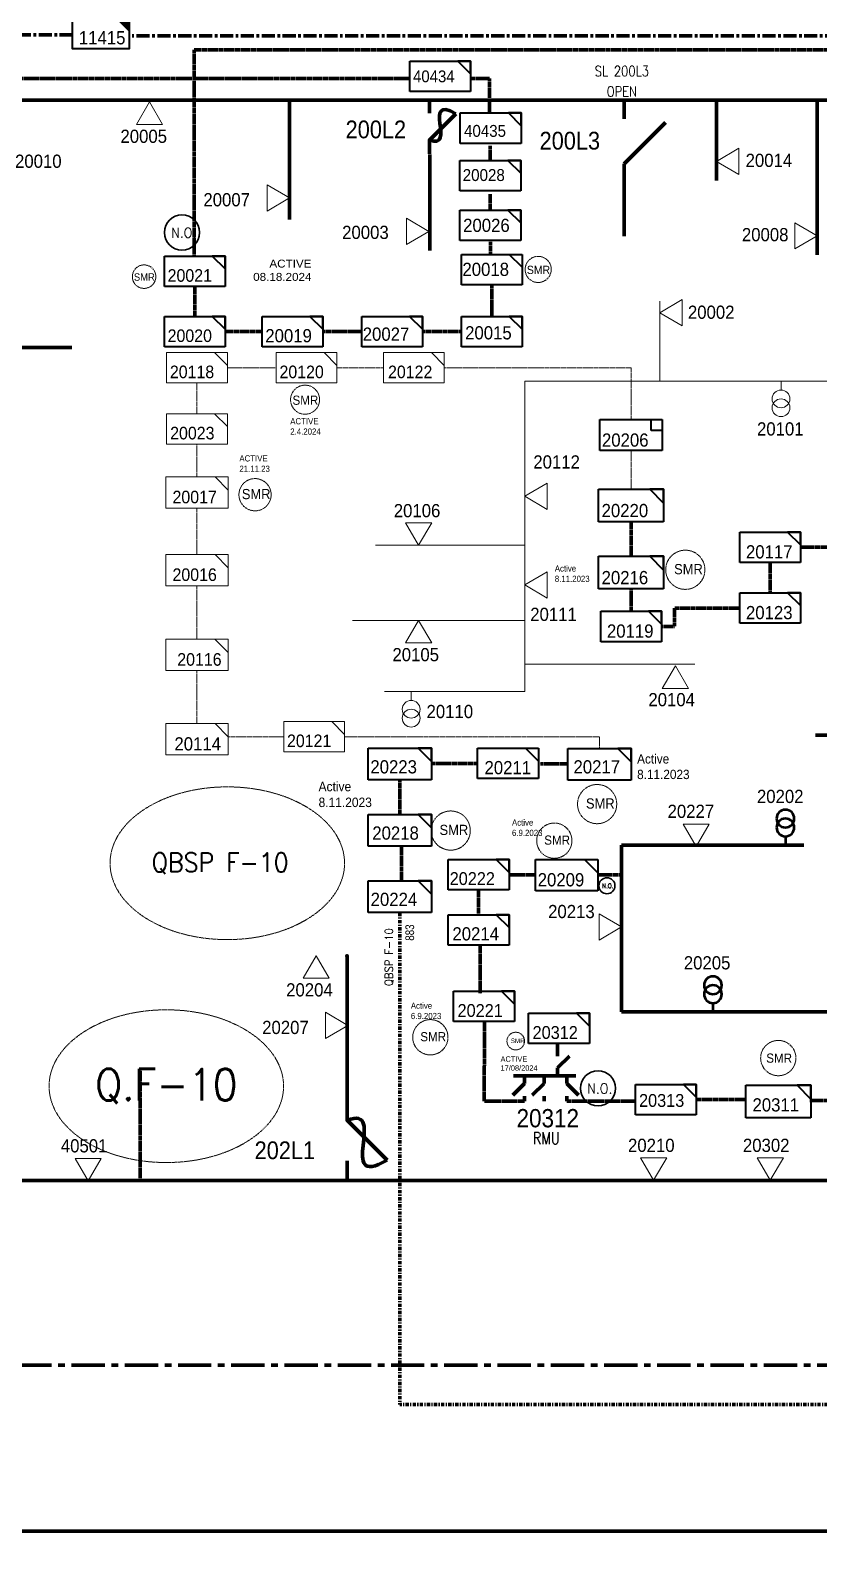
# Model space of a CAD drawing. Header units: metres. Extents: x 65984 to 144644, y -19036 to 23726.
# Drawn here: x 116141 to 116363, y 19865.9 to 20291.7 of the extents above; entities that cross this region are included whole.
import ezdxf
from ezdxf.enums import TextEntityAlignment as Align

# ---------------------------------------------------------------- set-up
doc = ezdxf.new("R2010")
doc.units = ezdxf.units.M
doc.header["$MEASUREMENT"] = 0
for name, pattern in [('( Center )', [2, 1.25, -0.25, 0.25, -0.25]), ('DGN Style 3', [0.013877, 0, -0.013877]), ('DGN Style 7', [2, 0.9, -0.4, 0.3, -0.4])]:
    doc.linetypes.add(name, pattern=pattern)
doc.layers.get('0').update_dxf_attribs({"color": 95, "lineweight": 40})
for name, color, linetype, lineweight in [('ABS', 7, 'Continuous', 40), ('d_eos', 111, 'Continuous', 40), ('d_eos no', 121, 'Continuous', 40), ('d_fco', 5, 'Continuous', 40), ('d_fco text', 95, 'Continuous', 40), ('d_oh branch', 94, 'Continuous', 40), ('d_tf', 1, 'Continuous', 40), ('d_tf no', 6, 'Continuous', 40), ('d_tf_200', 1, 'Continuous', 40), ('d_ug cable', 95, 'Continuous', 40), ('d_ug main line', 95, 'Continuous', 40), ('d_unit sub', 7, 'Continuous', 40), ('FDR  1  16', 234, 'Continuous', 40), ('fedr no', 95, 'Continuous', 40), ('Level 37', 7, 'Continuous', 0), ('O H MAIN FEEDER', 4, 'Continuous', 100), ('SW N O', 114, 'Continuous', 30)]:
    doc.layers.add(name, color=color, linetype=linetype, lineweight=lineweight)
doc.styles.add('NASKHF', font='naskhf.shx', dxfattribs={"height": 8})
doc.styles.get("Standard").update_dxf_attribs({"font": 'txt.shx'})
doc.styles.add('Style-Arial', font='arial.ttf')
doc.styles.add('Style-msdefault', font='msdefault.shx')
doc.styles.add('Style-STANDARD', font='STANDARD.shx')

# ---------------------------------------------------------------- blocks, each defined once
blk = doc.blocks.new('*U679')
at = {"layer": 'd_fco', "color": 7, "linetype": 'Continuous', "lineweight": 100}
blk.add_line((-4.6, 4.21), (-10.13, 4.21), dxfattribs=at)
at = {"layer": 'd_fco', "color": 7, "linetype": 'Continuous', "lineweight": 100, "extrusion": (0, 0, -1), "flags": 128}
blk.add_lwpolyline([(-13.02, 4.21), (-7.07, 4.21), (4.4, -7.26)], dxfattribs=at)
at = {"layer": 'd_fco', "color": 7, "linetype": 'Continuous', "lineweight": 100}
blk.add_open_spline([(-4.4, -7.26), (-13, 7.69), (11.58, -7.67), (7.07, 4.21)], degree=3, dxfattribs=at)
blk = doc.blocks.new('*U680')
at = {"layer": 'ABS', "color": 7, "linetype": 'Continuous', "lineweight": 158, "ltscale": 0.204148}
for p, q in [((-8.32, 9.06), (-8.32, 16.62)), ((-8.32, 9.06), (8.3, -7.56)), ((-8.32, -16.6), (-8.32, -9.05))]:
    blk.add_line(p, q, dxfattribs=at)
blk = doc.blocks.new('*U687')
at = {"layer": 'd_unit sub', "color": 2, "linetype": 'Continuous', "lineweight": 40}
for p, q in [((-9.2, 4.61), (9.19, 4.61)), ((-9.2, -4.58), (-9.2, 4.61)), ((9.19, 0.73), (5.31, 4.61)), ((5.97, 4.61), (9.19, 4.61)), ((9.19, 4.61), (9.19, 1.4)), ((9.19, 4.61), (9.19, -4.58)), ((9.19, -4.58), (-9.2, -4.58))]:
    blk.add_line(p, q, dxfattribs=at)
blk = doc.blocks.new('TF_8')
at = {"color": 0, "linetype": 'ByBlock', "lineweight": -2}
blk.add_line((6.3, 4.95), (9.9, 1.35), dxfattribs=at)
blk.add_3dface([(-10.1, 4.95), (9.9, 4.95), (9.9, -5.05), (-10.1, -5.05)], dxfattribs=at)
blk = doc.blocks.new('exist.us-1000kva')
at = {"color": 0, "linetype": 'ByBlock', "lineweight": -2, "flags": 128}
blk.add_lwpolyline([(40, 12.9), (32.8, 20), (40, 20)], close=True, dxfattribs=at)
at = {"color": 0, "linetype": 'ByBlock', "lineweight": -2, "extrusion": (0, 0, -1)}
blk.add_solid([(-40, 12.9), (-32.8, 20), (-40, 20)], dxfattribs=at)
at = {"color": 0, "linetype": 'ByBlock', "lineweight": -2, "xscale": 2, "yscale": 2}
blk.add_blockref('TF_8', (20.2, 10.1), dxfattribs=at)
blk = doc.blocks.new('*U892')
at = {"layer": 'SW N O', "color": 3}
blk.add_circle((0, 0), 16.8, dxfattribs=at)
at = {"layer": 'SW N O', "color": 3, "style": 'Style-STANDARD'}
blk.add_text('N.O.', height=9.6, dxfattribs=at).set_placement((1.7, -0.2), align=Align.MIDDLE_CENTER)
blk = doc.blocks.new('TFU_19')
at = {"layer": 'd_tf_200', "color": 3, "linetype": 'Continuous', "lineweight": 53}
blk.add_line((0, 10), (0, 0), dxfattribs=at)
for centre in [(0, 30), (0, 20)]:
    blk.add_circle(centre, 10, dxfattribs=at)
blk = doc.blocks.new('*U956')
at = {"layer": 'd_unit sub', "color": 191, "linetype": 'Continuous', "lineweight": 40}
for p, q in [((-9.2, 4.59), (9.19, 4.59)), ((-9.2, -4.61), (-9.2, 4.59)), ((5.97, 4.59), (9.19, 4.59)), ((5.97, 1.37), (5.97, 4.59)), ((9.19, 4.59), (9.19, 1.37)), ((9.19, 4.59), (9.19, -4.61)), ((9.19, 1.37), (5.97, 1.37)), ((9.19, -4.61), (-9.2, -4.61))]:
    blk.add_line(p, q, dxfattribs=at)
blk = doc.blocks.new('*U683')
at = {"layer": 'd_unit sub', "color": 2, "linetype": 'Continuous', "lineweight": 40}
for p, q in [((-9.2, 4.61), (9.19, 4.61)), ((-9.2, -4.58), (-9.2, 4.61)), ((9.19, 0.73), (5.31, 4.61)), ((5.97, 4.61), (9.19, 4.61)), ((9.19, 4.61), (9.19, 1.4)), ((9.19, 4.61), (9.19, -4.58)), ((9.19, -4.58), (-9.2, -4.58))]:
    blk.add_line(p, q, dxfattribs=at)
blk = doc.blocks.new('*U955')
at = {"layer": 'd_unit sub', "color": 191, "linetype": 'Continuous', "lineweight": 40}
for p, q in [((-9.2, 4.61), (9.19, 4.61)), ((-9.2, -4.58), (-9.2, 4.61)), ((9.19, 0.73), (5.31, 4.61)), ((5.97, 4.61), (9.19, 4.61)), ((9.19, 4.61), (9.19, 1.4)), ((9.19, 4.61), (9.19, -4.58)), ((9.19, -4.58), (-9.2, -4.58))]:
    blk.add_line(p, q, dxfattribs=at)
blk = doc.blocks.new('TFU_143')
at = {"layer": 'd_tf_200', "color": 3, "linetype": 'Continuous', "lineweight": 13}
blk.add_line((0, 10), (0, 0), dxfattribs=at)
for centre in [(0, 30), (0, 20)]:
    blk.add_circle(centre, 10, dxfattribs=at)
blk = doc.blocks.new('*U1409')
at = {"layer": 'd_unit sub', "color": 191, "linetype": 'Continuous', "lineweight": 13}
for p, q in [((-9.2, 4.61), (9.19, 4.61)), ((-9.2, -4.58), (-9.2, 4.61)), ((9.19, 0.73), (5.31, 4.61)), ((5.97, 4.61), (9.19, 4.61)), ((9.19, 4.61), (9.19, 1.4)), ((9.19, 4.61), (9.19, -4.58)), ((9.19, -4.58), (-9.2, -4.58))]:
    blk.add_line(p, q, dxfattribs=at)
blk = doc.blocks.new('*U1014')
at = {"layer": 'd_unit sub', "color": 2, "linetype": 'Continuous', "lineweight": 13}
for p, q in [((-9.2, 4.61), (9.19, 4.61)), ((-9.2, -4.58), (-9.2, 4.61)), ((9.19, 0.73), (5.31, 4.61)), ((5.97, 4.61), (9.19, 4.61)), ((9.19, 4.61), (9.19, 1.4)), ((9.19, 4.61), (9.19, -4.58)), ((9.19, -4.58), (-9.2, -4.58))]:
    blk.add_line(p, q, dxfattribs=at)
blk = doc.blocks.new('*U1418')
at = {"layer": 'd_fco', "color": 95, "linetype": 'Continuous', "lineweight": 100}
blk.add_line((-4.6, 4.21), (-10.13, 4.21), dxfattribs=at)
at = {"layer": 'd_fco', "color": 95, "linetype": 'Continuous', "lineweight": 100, "flags": 128}
blk.add_lwpolyline([(13.02, 4.21), (7.07, 4.21), (-4.4, -7.26)], dxfattribs=at)
at = {"layer": 'd_fco', "color": 95, "linetype": 'Continuous', "lineweight": 100}
blk.add_open_spline([(-4.4, -7.26), (-13, 7.69), (11.58, -7.67), (7.07, 4.21)], degree=3, dxfattribs=at)
blk = doc.blocks.new('TRA1_13')
at = {"layer": 'd_tf', "color": 154, "linetype": 'Continuous', "lineweight": 0, "ltscale": 0.000372147, "flags": 128}
blk.add_lwpolyline([(10, -17), (0, 0), (-10, -17)], close=True, dxfattribs=at)
blk = doc.blocks.new('TRA1_12')
at = {"layer": 'd_tf', "color": 154, "linetype": 'Continuous', "lineweight": 0, "ltscale": 0.000372147, "xscale": 1.000046566207833, "yscale": 1.000046566207833, "zscale": 1.000046566207833, "rotation": 180}
blk.add_blockref('TRA1_13', (0, 0), dxfattribs=at)
blk = doc.blocks.new('TRA1_19')
at = {"layer": 'd_tf', "color": 154, "linetype": 'Continuous', "lineweight": 0, "ltscale": 0.000371982, "flags": 128}
blk.add_lwpolyline([(10, -17), (0, 0), (-10, -17)], close=True, dxfattribs=at)
blk = doc.blocks.new('TRA1_18')
at = {"layer": 'd_tf', "color": 154, "linetype": 'Continuous', "lineweight": 0, "ltscale": 0.000371982, "xscale": 1.000046566207834, "yscale": 1.000046566207834, "zscale": 1.000046566207834, "rotation": 180}
blk.add_blockref('TRA1_19', (0, 0), dxfattribs=at)
blk = doc.blocks.new('*U1552')
at = {"layer": 'd_unit sub', "color": 154, "linetype": 'Continuous', "lineweight": 40}
for p, q in [((-9.2, 4.59), (9.19, 4.59)), ((-9.2, -4.6), (-9.2, 4.59)), ((9.19, 0.71), (5.31, 4.59)), ((5.97, 4.59), (9.19, 4.59)), ((9.19, 4.59), (9.19, 1.38)), ((9.19, 4.59), (9.19, -4.6)), ((9.19, -4.6), (-9.2, -4.6))]:
    blk.add_line(p, q, dxfattribs=at)
at = {"layer": 'd_unit sub', "color": 154, "linetype": 'Continuous', "lineweight": 40, "flags": 128}
blk.add_lwpolyline([(9.19, 0.71), (9.19, 4.59), (5.31, 4.59)], close=True, dxfattribs=at)
blk = doc.blocks.new('*U2169')
at = {"layer": 'd_unit sub', "color": 2, "linetype": 'Continuous', "lineweight": 40}
for p, q in [((-9.2, 4.59), (9.19, 4.59)), ((-9.2, -4.6), (-9.2, 4.59)), ((9.19, 0.71), (5.31, 4.59)), ((5.97, 4.59), (9.19, 4.59)), ((9.19, 4.59), (9.19, 1.38)), ((9.19, 4.59), (9.19, -4.6)), ((9.19, -4.6), (-9.2, -4.6))]:
    blk.add_line(p, q, dxfattribs=at)
at = {"layer": 'd_unit sub', "color": 2, "linetype": 'Continuous', "lineweight": 40, "flags": 128}
blk.add_lwpolyline([(9.19, 0.71), (9.19, 4.59), (5.31, 4.59)], close=True, dxfattribs=at)
blk = doc.blocks.new('*U2219')
at = {"layer": 'd_unit sub', "color": 191, "linetype": 'Continuous', "lineweight": 40}
for p, q in [((-9.2, 4.59), (9.19, 4.59)), ((-9.2, -4.6), (-9.2, 4.59)), ((9.19, 0.71), (5.31, 4.59)), ((5.97, 4.59), (9.19, 4.59)), ((9.19, 4.59), (9.19, 1.38)), ((9.19, 4.59), (9.19, -4.6)), ((9.19, -4.6), (-9.2, -4.6))]:
    blk.add_line(p, q, dxfattribs=at)
at = {"layer": 'd_unit sub', "color": 191, "linetype": 'Continuous', "lineweight": 40, "flags": 128}
blk.add_lwpolyline([(9.19, 0.71), (9.19, 4.59), (5.31, 4.59)], close=True, dxfattribs=at)
blk = doc.blocks.new('TRA1_22')
at = {"layer": 'd_tf', "color": 3, "linetype": 'Continuous', "lineweight": 0, "ltscale": 0.000372147, "flags": 128}
blk.add_lwpolyline([(10, -17), (0, 0), (-10, -17)], close=True, dxfattribs=at)
blk = doc.blocks.new('TRA1_21')
at = {"layer": 'd_tf', "color": 3, "linetype": 'Continuous', "lineweight": 0, "ltscale": 0.000372147, "xscale": 1.000046566207833, "yscale": 1.000046566207833, "zscale": 1.000046566207833, "rotation": 180}
blk.add_blockref('TRA1_22', (0, 0), dxfattribs=at)
blk = doc.blocks.new('*U1554')
at = {"layer": 'd_unit sub', "color": 3, "linetype": 'Continuous', "lineweight": 40}
for p, q in [((-9.2, 4.59), (9.19, 4.59)), ((-9.2, -4.6), (-9.2, 4.59)), ((9.19, 0.71), (5.31, 4.59)), ((5.97, 4.59), (9.19, 4.59)), ((9.19, 4.59), (9.19, 1.38)), ((9.19, 4.59), (9.19, -4.6)), ((9.19, -4.6), (-9.2, -4.6))]:
    blk.add_line(p, q, dxfattribs=at)
at = {"layer": 'd_unit sub', "color": 3, "linetype": 'Continuous', "lineweight": 40, "flags": 128}
blk.add_lwpolyline([(9.19, 0.71), (9.19, 4.59), (5.31, 4.59)], close=True, dxfattribs=at)
blk = doc.blocks.new('*U2375')
at = {"layer": 'd_unit sub', "color": 120, "linetype": 'Continuous', "lineweight": 40}
for p, q in [((-9.2, 4.59), (9.19, 4.59)), ((-9.2, -4.6), (-9.2, 4.59)), ((9.19, 0.71), (5.31, 4.59)), ((5.97, 4.59), (9.19, 4.59)), ((9.19, 4.59), (9.19, 1.38)), ((9.19, 4.59), (9.19, -4.6)), ((9.19, -4.6), (-9.2, -4.6))]:
    blk.add_line(p, q, dxfattribs=at)
at = {"layer": 'd_unit sub', "color": 120, "linetype": 'Continuous', "lineweight": 40, "flags": 128}
blk.add_lwpolyline([(9.19, 0.71), (9.19, 4.59), (5.31, 4.59)], close=True, dxfattribs=at)
blk = doc.blocks.new('*U2170')
at = {"layer": 'd_unit sub', "color": 2, "linetype": 'Continuous', "lineweight": 40}
for p, q in [((-9.2, 4.59), (9.19, 4.59)), ((-9.2, -4.6), (-9.2, 4.59)), ((9.19, 0.71), (5.31, 4.59)), ((5.97, 4.59), (9.19, 4.59)), ((9.19, 4.59), (9.19, 1.38)), ((9.19, 4.59), (9.19, -4.6)), ((9.19, -4.6), (-9.2, -4.6))]:
    blk.add_line(p, q, dxfattribs=at)
at = {"layer": 'd_unit sub', "color": 2, "linetype": 'Continuous', "lineweight": 40, "flags": 128}
blk.add_lwpolyline([(9.19, 0.71), (9.19, 4.59), (5.31, 4.59)], close=True, dxfattribs=at)
blk = doc.blocks.new('TRA1_1258')
at = {"layer": 'd_tf', "color": 3, "linetype": 'Continuous', "lineweight": 13, "ltscale": 0.000372147, "flags": 128}
blk.add_lwpolyline([(10, -17), (0, 0), (-10, -17)], close=True, dxfattribs=at)
blk = doc.blocks.new('TRA1_1257')
at = {"layer": 'd_tf', "color": 3, "linetype": 'Continuous', "lineweight": 13, "ltscale": 0.000372147, "xscale": 1.000046566207833, "yscale": 1.000046566207833, "zscale": 1.000046566207833, "rotation": 180}
blk.add_blockref('TRA1_1258', (0, 0), dxfattribs=at)
blk = doc.blocks.new('*U3306')
at = {"layer": 'd_unit sub', "color": 191, "linetype": 'Continuous', "lineweight": 13}
for p, q in [((-9.2, 4.59), (9.19, 4.59)), ((-9.2, -4.6), (-9.2, 4.59)), ((9.19, 0.71), (5.31, 4.59)), ((5.97, 4.59), (9.19, 4.59)), ((9.19, 4.59), (9.19, 1.38)), ((9.19, 4.59), (9.19, -4.6)), ((9.19, -4.6), (-9.2, -4.6))]:
    blk.add_line(p, q, dxfattribs=at)
at = {"layer": 'd_unit sub', "color": 191, "linetype": 'Continuous', "lineweight": 13, "flags": 128}
blk.add_lwpolyline([(9.19, 0.71), (9.19, 4.59), (5.31, 4.59)], close=True, dxfattribs=at)
blk = doc.blocks.new('*U2445')
at = {"layer": 'd_unit sub', "color": 2, "linetype": 'Continuous', "lineweight": 13}
for p, q in [((-9.2, 4.59), (9.19, 4.59)), ((-9.2, -4.6), (-9.2, 4.59)), ((9.19, 0.71), (5.31, 4.59)), ((5.97, 4.59), (9.19, 4.59)), ((9.19, 4.59), (9.19, 1.38)), ((9.19, 4.59), (9.19, -4.6)), ((9.19, -4.6), (-9.2, -4.6))]:
    blk.add_line(p, q, dxfattribs=at)
at = {"layer": 'd_unit sub', "color": 2, "linetype": 'Continuous', "lineweight": 13, "flags": 128}
blk.add_lwpolyline([(9.19, 0.71), (9.19, 4.59), (5.31, 4.59)], close=True, dxfattribs=at)
blk = doc.blocks.new('TRA1_1386')
at = {"layer": 'd_tf', "color": 95, "linetype": 'Continuous', "lineweight": 0, "ltscale": 0.000372147, "flags": 128}
blk.add_lwpolyline([(10.1, -17), (0.1, 0), (-9.9, -17)], close=True, dxfattribs=at)
blk = doc.blocks.new('TRA1_1385')
at = {"layer": 'd_tf', "color": 95, "linetype": 'Continuous', "lineweight": 0, "ltscale": 0.000372147, "xscale": 1.000046566207833, "yscale": 1.000046566207833, "zscale": 1.000046566207833, "rotation": 180}
blk.add_blockref('TRA1_1386', (0, 0), dxfattribs=at)

msp = doc.modelspace()

# ---------------------------------------------------------------- linework, layer by layer
at = {"layer": 'd_eos', "color": 7, "linetype": 'Continuous', "lineweight": 211, "ltscale": 0.305317}
for p, q in [((116289.46, 20002.8), (116289.46, 20006.38)), ((116289.46, 19999.55), (116292.81, 20002.8)), ((116277.1, 19997.33), (116294.62, 19997.33)), ((116280.19, 19997.33), (116280.19, 19995.11)), ((116285.67, 19997.33), (116285.67, 19995.1)), ((116289.46, 19997.33), (116289.46, 19999.55)), ((116292.05, 19997.33), (116292.05, 19995.1)), ((116280.19, 19995.11), (116276.84, 19991.86)), ((116285.67, 19995.1), (116282.32, 19991.85)), ((116292.05, 19995.1), (116295.4, 19991.85)), ((116280.19, 19991.55), (116280.19, 19990.2)), ((116285.67, 19991.54), (116285.67, 19990.19)), ((116292.05, 19991.54), (116292.05, 19990.19))]:
    msp.add_line(p, q, dxfattribs=at)
at = {"layer": 'd_oh branch', "color": 154, "linetype": 'Continuous', "lineweight": 100}
for p, q in [((116213.97, 20238.34), (116213.97, 20271.4)), ((116334.2, 20249.36), (116334.2, 20271.97)), ((116362.6, 20228.39), (116362.6, 20272)), ((116253.46, 20229.62), (116253.46, 20256.69)), ((116308.2, 20233.65), (116308.2, 20250.04)), ((116152.69, 20202.32), (116104.59, 20202.32))]:
    msp.add_line(p, q, dxfattribs=at)
at = {"layer": 'd_oh branch', "color": 3, "linetype": 'Continuous', "lineweight": 13}
for p, q in [((116318.29, 20215.38), (116318.29, 20192.87)), ((116373.83, 20192.87), (116280.23, 20192.87)), ((116280.23, 20192.87), (116280.23, 20105.49)), ((116238.23, 20146.7), (116280.23, 20146.7)), ((116231.76, 20125.46), (116280.23, 20125.46)), ((116280.23, 20113.24), (116328.1, 20113.24)), ((116240.69, 20105.49), (116280.23, 20105.49))]:
    msp.add_line(p, q, dxfattribs=at)
at = {"layer": 'd_oh branch', "color": 3, "linetype": 'Continuous', "lineweight": 100}
for p, q in [((116307.49, 20062.26), (116307.49, 20015.29)), ((116358.81, 20062.26), (116307.49, 20062.26))]:
    msp.add_line(p, q, dxfattribs=at)
at = {"layer": 'd_oh branch', "color": 95, "linetype": 'Continuous', "lineweight": 100}
msp.add_line((116230.21, 20031.07), (116230.21, 19988.11), dxfattribs=at)
at = {"layer": 'd_oh branch', "color": 3, "linetype": 'Continuous', "lineweight": 100, "flags": 128}
msp.add_lwpolyline([(116307.49, 20015.29), (116387.31, 20015.29), (116387.31, 20090.83), (116387.31, 20093.18), (116362.15, 20093.18)], dxfattribs=at)
at = {"layer": 'd_oh branch', "color": 95, "linetype": 'Continuous', "lineweight": 100}
msp.add_point((116230.21, 20031.07), dxfattribs=at)
at = {"layer": 'd_ug cable', "color": 3, "linetype": 'DGN Style 3', "lineweight": 100}
for p, q in [((116477.03, 20286.12), (116187.13, 20286.12)), ((116187.13, 20228.07), (116187.13, 20286.12)), ((116275.8, 20053.86), (116283.25, 20053.86)), ((116300.69, 20053.86), (116307.49, 20053.86)), ((116267.24, 20042.65), (116267.24, 20049.64)), ((116267.66, 20034.09), (116267.65, 20020.48)), ((116268.86, 20012.64), (116268.84, 19990.2)), ((116268.84, 19990.2), (116280.19, 19990.2))]:
    msp.add_line(p, q, dxfattribs=at)
at = {"layer": 'd_ug cable', "color": 154, "linetype": 'DGN Style 3', "lineweight": 100}
for p, q in [((116247.71, 20278.07), (116004.65, 20278.07)), ((116270.31, 20278.06), (116265.05, 20278.06)), ((116270.31, 20268.59), (116270.31, 20278.07)), ((116270.52, 20255.03), (116270.52, 20259.17)), ((116270.52, 20241.04), (116270.52, 20245.59)), ((116270.54, 20232.12), (116270.54, 20228.78)), ((116187.29, 20219.51), (116187.29, 20211.11)), ((116270.93, 20211.11), (116270.93, 20220)), ((116195.85, 20206.83), (116206.23, 20206.83)), ((116223.36, 20206.83), (116234.3, 20206.83)), ((116251.42, 20206.83), (116262.37, 20206.83))]:
    msp.add_line(p, q, dxfattribs=at)
at = {"layer": 'd_ug cable', "color": 191, "linetype": 'DGN Style 3', "lineweight": 13}
for p, q in [((116196.48, 20196.64), (116210.22, 20196.64)), ((116227.35, 20196.64), (116240.42, 20196.64)), ((116187.92, 20183.69), (116187.92, 20192.36)), ((116187.92, 20165.91), (116187.92, 20175.12)), ((116187.92, 20144.05), (116187.92, 20157.13)), ((116196.71, 20092.78), (116212.35, 20092.78))]:
    msp.add_line(p, q, dxfattribs=at)
at = {"layer": 'd_ug cable', "color": 191, "linetype": 'DGN Style 3', "lineweight": 100}
for p, q in [((116349.33, 20133.28), (116349.33, 20141.82)), ((116266.95, 20085.22), (116253.96, 20085.22)), ((116292.37, 20085.16), (116284.54, 20085.16)), ((116245.06, 20070.84), (116245.06, 20080.63)), ((116245.49, 20052.18), (116245.49, 20061.94)), ((116292.05, 19990.19), (116311.44, 19990.2)), ((116328.56, 19990.64), (116342.47, 19990.64)), ((116372.02, 19990.33), (116360.46, 19990.33))]:
    msp.add_line(p, q, dxfattribs=at)
at = {"layer": 'd_ug cable', "color": 95, "linetype": 'DGN Style 3', "lineweight": 100}
msp.add_line((116171.94, 19967.85), (116171.94, 19999.07), dxfattribs=at)
at = {"layer": 'd_ug cable', "color": 191, "linetype": 'DGN Style 3', "lineweight": 13, "flags": 128}
for points in [[(116257.55, 20196.64), (116310.17, 20196.64), (116310.17, 20182.09)], [(116310.17, 20173.31), (116310.17, 20162.44)], [(116187.92, 20135.27), (116187.92, 20120.2)], [(116187.92, 20111.41), (116187.92, 20096.49)], [(116301.26, 20089.47), (116301.26, 20092.78), (116229.47, 20092.78)]]:
    msp.add_lwpolyline(points, dxfattribs=at)
at = {"layer": 'd_ug cable', "color": 191, "linetype": 'DGN Style 3', "lineweight": 100, "flags": 128}
for points in [[(116310.17, 20143.56), (116310.17, 20153.26)], [(116357.89, 20146.1), (116366.39, 20146.1)], [(116310.17, 20128.08), (116310.17, 20134.39)], [(116340.77, 20129), (116322.39, 20129), (116322.39, 20123.8), (116318.73, 20123.8)]]:
    msp.add_lwpolyline(points, dxfattribs=at)
at = {"layer": 'd_ug cable', "color": 2, "linetype": 'DGN Style 3', "lineweight": 13}
for centre, radius in [((116284.02, 20224.32), 3.68), ((116173.02, 20222.29), 3.31), ((116218.36, 20187.65), 4.09), ((116204.27, 20160.9), 4.54), ((116325.45, 20139.77), 5.52), ((116300.62, 20073.8), 5.52), ((116259.38, 20066.35), 5.52), ((116288.56, 20063.5), 4.97), ((116253.64, 20008.16), 4.97), ((116277.7, 20007.09), 2.48), ((116351.64, 20002.3), 4.97)]:
    msp.add_circle(centre, radius, dxfattribs=at)
at = {"layer": 'd_ug main line', "color": 191, "linetype": 'DGN Style 7', "lineweight": 140, "flags": 128}
msp.add_lwpolyline([(125136.56, 22351.77), (116982.25, 22351.77), (116982.25, 20302.89), (116982.25, 20302.89), (116982.25, 19904.76), (116245.06, 19904.76), (116245.06, 20043.28)], dxfattribs=at)
at = {"layer": 'd_ug main line', "color": 194, "linetype": '( Center )', "lineweight": 158, "ltscale": 2.938459, "flags": 128}
for points in [[(116741.88, 20439.81), (116741.88, 20290.13), (116169.64, 20290.13)], [(116152.9, 20290.41), (115375.45, 20290.14), (115375.45, 19833.31)]]:
    msp.add_lwpolyline(points, dxfattribs=at)
at = {"layer": 'FDR  1  16', "color": 154, "linetype": '( Center )', "lineweight": 106, "ltscale": 7.500037, "flags": 128}
msp.add_lwpolyline([(116110.23, 19993.55), (116110.23, 19915.89), (125674.45, 19915.89), (125674.45, 21860.43), (125695.57, 21860.43)], dxfattribs=at)
at = {"layer": 'fedr no', "color": 82, "linetype": 'DGN Style 3', "lineweight": 13, "true_color": 0x1dc70e}
for centre in [(116196.46, 20057.15), (116179.28, 19994.39)]:
    msp.add_ellipse(centre, major_axis=(33.02, 0), ratio=0.651175, dxfattribs=at)
at = {"layer": 'O H MAIN FEEDER', "color": 154, "lineweight": 211, "ltscale": 0.488306}
msp.add_line((116368.83, 20272), (115909.86, 20272), dxfattribs=at)
at = {"layer": 'O H MAIN FEEDER', "color": 95, "lineweight": 211, "ltscale": 0.418227}
msp.add_line((116103.42, 19967.85), (116568.7, 19967.85), dxfattribs=at)
at = {"layer": 'O H MAIN FEEDER', "color": 95, "lineweight": 211, "ltscale": 0.426762, "flags": 128}
msp.add_lwpolyline([(125714.54, 20280.94), (125714.54, 19869.08), (116079.89, 19869.08)], dxfattribs=at)

# ---------------------------------------------------------------- block references
at = {"layer": 'ABS', "color": 7, "linetype": 'Continuous', "lineweight": 158, "ltscale": 0.204148, "extrusion": (0, 0, -1), "xscale": 0.7000000000000001, "yscale": 0.7000000000000001, "zscale": 0.7000000000000001, "rotation": 180}
msp.add_blockref('*U680', (-116314.02, 20260.38), dxfattribs=at)
at = {"layer": 'd_fco', "color": 7, "linetype": 'Continuous', "lineweight": 100, "extrusion": (0, 0, -1), "xscale": 0.6471025336286168, "yscale": 0.6471025336286168, "zscale": 0.6471025336286168, "rotation": 270.0000000006001}
msp.add_blockref('*U679', (-116256.11, 20265.3), dxfattribs=at)
at = {"layer": 'd_fco', "color": 95, "linetype": 'Continuous', "lineweight": 100, "xscale": 0.98, "yscale": 0.98, "zscale": 0.98, "rotation": 90.00000000060005}
msp.add_blockref('*U1418', (116234.34, 19977.88), dxfattribs=at)
at = {"layer": 'd_tf', "color": 154, "linetype": 'Continuous', "lineweight": 0, "ltscale": 0.000372147, "xscale": 0.37, "yscale": 0.37, "zscale": 0.37}
for p, rotation in [((116174.54, 20271.46), 180), ((116334.21, 20254.74), 269.9999999999999)]:
    msp.add_blockref('TRA1_12', p, dxfattribs=dict(at, rotation=rotation))
at = {"layer": 'd_tf', "color": 154, "linetype": 'Continuous', "lineweight": 0, "ltscale": 0.000371982, "xscale": 0.3699999999999999, "yscale": 0.3699999999999999, "zscale": 0.3699999999999999, "rotation": 89.99999999999997}
for p in [(116213.98, 20244.44), (116253.23, 20235.03)]:
    msp.add_blockref('TRA1_18', p, dxfattribs=at)
at = {"layer": 'd_tf', "color": 154, "linetype": 'Continuous', "lineweight": 0, "ltscale": 0.000372147, "extrusion": (0, 0, -1), "xscale": 0.37, "yscale": 0.37, "zscale": 0.37, "rotation": 269.9999999999999}
msp.add_blockref('TRA1_12', (-116362.59, 20233.78), dxfattribs=at)
at = {"layer": 'd_tf', "color": 3, "linetype": 'Continuous', "lineweight": 13, "ltscale": 0.000372147, "xscale": 0.37, "yscale": 0.37, "zscale": 0.37}
for p, rotation in [((116318.3, 20212.14), 269.9999999999999), ((116280.24, 20160.47), 269.9999999999999), ((116250.34, 20146.66), 359.9999999999999), ((116280.24, 20135.5), 269.9999999999999), ((116250.32, 20125.46), 180), ((116322.68, 20112.68), 180)]:
    msp.add_blockref('TRA1_1257', p, dxfattribs=dict(at, rotation=rotation))
at = {"layer": 'd_tf', "color": 3, "linetype": 'Continuous', "lineweight": 0, "ltscale": 0.000372147, "extrusion": (0, 0, -1), "xscale": 0.37, "yscale": 0.37, "zscale": 0.37}
for p, rotation in [((-116328.51, 20061.87), 2.541932889160717e-11), ((-116307.48, 20039.21), 269.9999999999999)]:
    msp.add_blockref('TRA1_21', p, dxfattribs=dict(at, rotation=rotation))
at = {"layer": 'd_tf', "color": 95, "linetype": 'Continuous', "lineweight": 0, "ltscale": 0.000372147, "xscale": 0.37, "yscale": 0.37, "zscale": 0.37}
for p, rotation in [((116221.45, 20031.06), 180), ((116230.43, 20011.52), 89.99999999999994), ((116157.31, 19967.75), 359.9999999999999), ((116316.57, 19967.92), 359.9999999999999), ((116349.43, 19967.92), 359.9999999999999)]:
    msp.add_blockref('TRA1_1385', p, dxfattribs=dict(at, rotation=rotation))
at = {"layer": 'd_tf_200', "color": 3, "linetype": 'Continuous', "lineweight": 13, "xscale": 0.25, "yscale": 0.25, "zscale": 0.25}
for p, rotation in [((116352.41, 20192.88), 179.9999999999999), ((116248.24, 20105.49), 180)]:
    msp.add_blockref('TFU_143', p, dxfattribs=dict(at, rotation=rotation))
at = {"layer": 'd_tf_200', "color": 3, "linetype": 'Continuous', "lineweight": 53, "extrusion": (0, 0, -1), "xscale": 0.25, "yscale": 0.25, "zscale": 0.25}
msp.add_blockref('TFU_19', (-116353.65, 20062.22), dxfattribs=at)
at = {"layer": 'd_tf_200', "color": 3, "linetype": 'Continuous', "lineweight": 53, "extrusion": (0, 0, -1), "xscale": 0.25, "yscale": 0.25, "zscale": 0.25, "rotation": 359.9999999999999}
msp.add_blockref('TFU_19', (-116333.23, 20015.29), dxfattribs=at)
at = {"layer": 'd_unit sub', "color": 194, "linetype": 'Continuous', "lineweight": 40, "xscale": 0.3973156702572678, "yscale": 0.3973156702572678, "zscale": 0.3973156702572678, "rotation": 359.9999999999999}
msp.add_blockref('exist.us-1000kva', (116152.9, 20286.43), dxfattribs=at)
at = {"layer": 'd_unit sub', "color": 154, "linetype": 'Continuous', "lineweight": 40}
for p, xscale, yscale, zscale in [((116256.42, 20278.7), 0.9309999999999999, 0.9309999999999999, 0.9309999999999999), ((116270.67, 20264.09), 0.9331064254572462, 0.9331064254572462, 0.9331064254572462), ((116270.53, 20250.76), 0.9309999999999999, 0.9309999999999999, 0.9309999999999999), ((116270.53, 20236.76), 0.9309999999999999, 0.9309999999999999, 0.9309999999999999), ((116187.29, 20206.83), 0.9309999999999999, 0.9309999999999999, 0.9309999999999999), ((116214.8, 20206.83), 0.9309999999999999, 0.9309999999999999, 0.9309999999999999), ((116242.87, 20206.83), 0.9309999999999999, 0.9309999999999999, 0.9309999999999999), ((116270.94, 20206.83), 0.9309999999999999, 0.9309999999999999, 0.9309999999999999)]:
    msp.add_blockref('*U1552', p, dxfattribs=dict(at, xscale=xscale, yscale=yscale, zscale=zscale))
at = {"layer": 'd_unit sub', "color": 2, "linetype": 'Continuous', "lineweight": 40}
for name, p, xscale, yscale, zscale in [('*U2169', (116187.29, 20223.79), 0.9309999999999999, 0.9309999999999999, 0.9309999999999999), ('*U687', (116270.94, 20224.26), 0.9309999999999999, 0.9309999999999999, 0.9309999999999999), ('*U2170', (116301.27, 20085.03), 0.9674449934138444, 0.9674449934138444, 0.9674449934138444), ('*U2170', (116245.07, 20066.39), 0.9674449934138444, 0.9674449934138444, 0.9674449934138444), ('*U683', (116292.03, 20053.77), 0.9538912638387596, 0.9538912638387596, 0.9538912638387596), ('*U2170', (116268.77, 20016.85), 0.9309999999999999, 0.9309999999999999, 0.9309999999999999), ('*U2169', (116289.9, 20010.66), 0.9309999999999999, 0.9309999999999999, 0.9309999999999999), ('*U2170', (116351.64, 19990.07), 0.99718007459778, 0.99718007459778, 0.99718007459778)]:
    msp.add_blockref(name, p, dxfattribs=dict(at, xscale=xscale, yscale=yscale, zscale=zscale))
at = {"layer": 'd_unit sub', "color": 191, "linetype": 'Continuous', "lineweight": 13}
for name, p, xscale, yscale, zscale in [('*U3306', (116187.92, 20196.64), 0.9309999999999999, 0.9309999999999999, 0.9309999999999999), ('*U3306', (116248.99, 20196.64), 0.9309999999999999, 0.9309999999999999, 0.9309999999999999), ('*U3306', (116187.92, 20179.41), 0.9309999999999999, 0.9309999999999999, 0.9309999999999999), ('*U1409', (116187.92, 20139.65), 0.9554961484874475, 0.9554961484874475, 0.9554961484874475), ('*U1409', (116187.9, 20115.79), 0.9554961484874475, 0.9554961484874475, 0.9554961484874475), ('*U1409', (116187.92, 20092.08), 0.9554961484874475, 0.9554961484874475, 0.9554961484874475), ('*U3306', (116220.92, 20092.78), 0.9309999999999999, 0.9309999999999999, 0.9309999999999999)]:
    msp.add_blockref(name, p, dxfattribs=dict(at, xscale=xscale, yscale=yscale, zscale=zscale))
at = {"layer": 'd_unit sub', "color": 2, "linetype": 'Continuous', "lineweight": 13}
for name, p, xscale, yscale, zscale in [('*U2445', (116218.79, 20196.64), 0.9309999999999999, 0.9309999999999999, 0.9309999999999999), ('*U1014', (116187.92, 20161.5), 0.9554961484874475, 0.9554961484874475, 0.9554961484874475)]:
    msp.add_blockref(name, p, dxfattribs=dict(at, xscale=xscale, yscale=yscale, zscale=zscale))
at = {"layer": 'd_unit sub', "color": 191, "linetype": 'Continuous', "lineweight": 40}
for name, p, xscale, yscale, zscale in [('*U956', (116310.18, 20177.71), 0.9549555412269427, 0.9549555412269427, 0.9549555412269427), ('*U2219', (116310.18, 20157.85), 0.99718007459778, 0.99718007459778, 0.99718007459778), ('*U2219', (116349.33, 20146.11), 0.9309999999999999, 0.9309999999999999, 0.9309999999999999), ('*U2219', (116349.33, 20129.01), 0.9309999999999999, 0.9309999999999999, 0.9309999999999999), ('*U2219', (116310.18, 20123.8), 0.9309999999999999, 0.9309999999999999, 0.9309999999999999), ('*U2219', (116245.07, 20085.09), 0.9674449934138444, 0.9674449934138444, 0.9674449934138444), ('*U955', (116275.52, 20085.24), 0.9309999999999999, 0.9309999999999999, 0.9309999999999999), ('*U2219', (116245.07, 20047.73), 0.9674449934138444, 0.9674449934138444, 0.9674449934138444), ('*U2219', (116320, 19990.59), 0.9309999999999999, 0.9309999999999999, 0.9309999999999999)]:
    msp.add_blockref(name, p, dxfattribs=dict(at, xscale=xscale, yscale=yscale, zscale=zscale))
at = {"layer": 'd_unit sub', "color": 120, "linetype": 'Continuous', "lineweight": 40, "xscale": 0.99718007459778, "yscale": 0.99718007459778, "zscale": 0.99718007459778}
msp.add_blockref('*U2375', (116310.18, 20138.98), dxfattribs=at)
at = {"layer": 'd_unit sub', "color": 3, "linetype": 'Continuous', "lineweight": 40, "xscale": 0.9309999999999999, "yscale": 0.9309999999999999, "zscale": 0.9309999999999999}
for p in [(116267.25, 20053.93), (116267.25, 20038.37)]:
    msp.add_blockref('*U1554', p, dxfattribs=at)
at = {"layer": 'SW N O', "color": 3}
for p, xscale, yscale, zscale in [((116183.69, 20234.72), 0.2950694635422144, 0.2950694635422144, 0.2950694635422144), ((116303.39, 20050.81), 0.1342098868754464, 0.1342098868754464, 0.1342098868754464), ((116300.87, 19993.79), 0.2950694635422144, 0.2950694635422144, 0.2950694635422144)]:
    msp.add_blockref('*U892', p, dxfattribs=dict(at, xscale=xscale, yscale=yscale, zscale=zscale))

# ---------------------------------------------------------------- texts
at = {"color": 4, "insert": (116220.16, 20221.07), "char_height": 2.2422, "attachment_point": 9}
msp.add_mtext('\\FENGINEERING;\\H1x;\\W1.09375;ACTIVE\\P08.18.2024', dxfattribs=at)
at = {"layer": 'd_eos no', "color": 7, "linetype": 'Continuous', "lineweight": 40, "style": 'Style-msdefault', "width": 0.833333}
msp.add_text('883', height=2.465, rotation=90, dxfattribs=at).set_placement((116249.07, 20035.34))
at = {"layer": 'd_eos no', "color": 2, "linetype": 'Continuous', "lineweight": 140, "style": 'Style-Arial', "width": 0.88}
msp.add_text('20312', height=5.143, dxfattribs=at).set_placement((116295.51, 19987.95), align=Align.TOP_RIGHT)
at = {"layer": 'd_fco text', "color": 7, "linetype": 'Continuous', "lineweight": 80, "style": 'Style-msdefault', "width": 0.916667}
msp.add_text('200L2', height=4.998, dxfattribs=at).set_placement((116229.77, 20266.24), align=Align.TOP_LEFT)
at = {"layer": 'd_fco text', "color": 154, "linetype": 'Continuous', "lineweight": 80, "style": 'Style-msdefault', "width": 0.916667}
msp.add_text('200L3', height=4.998, dxfattribs=at).set_placement((116284.41, 20263.07), align=Align.TOP_LEFT)
at = {"layer": 'd_fco text', "color": 95, "linetype": 'Continuous', "lineweight": 80, "style": 'Style-msdefault', "width": 0.916667}
msp.add_text('202L1', height=4.998, dxfattribs=at).set_placement((116204.14, 19978.84), align=Align.TOP_LEFT)
at = {"layer": 'd_tf no', "color": 194, "linetype": 'Continuous', "lineweight": 40, "style": 'Style-msdefault', "width": 0.947368}
msp.add_text('11415', height=3.724, dxfattribs=at).set_placement((116154.65, 20291.41), align=Align.TOP_LEFT)
at = {"layer": 'd_tf no', "color": 154, "linetype": 'Continuous', "lineweight": 40, "style": 'Style-msdefault', "width": 0.947368}
for s, height, p in [('40434', 3.323, (116248.77, 20280.34)), ('40435', 3.352, (116263.14, 20265)), ('20005', 3.724, (116166.36, 20263.67)), ('20010', 3.724, (116136.67, 20256.65)), ('20014', 3.724, (116342.44, 20256.9)), ('20007', 3.724, (116189.72, 20245.81)), ('20026', 3.724, (116262.88, 20238.6)), ('20003', 3.724, (116228.8, 20236.62)), ('20020', 3.543, (116179.65, 20207.44)), ('20019', 3.724, (116207.16, 20207.53)), ('20027', 3.724, (116234.6, 20207.97)), ('20015', 3.724, (116263.44, 20208.35))]:
    msp.add_text(s, height=height, dxfattribs=at).set_placement(p, align=Align.TOP_LEFT)
at = {"layer": 'd_tf no', "color": 154, "linetype": 'Continuous', "lineweight": 13, "style": 'Style-msdefault', "width": 0.947368}
msp.add_text('20028', height=3.366, dxfattribs=at).set_placement((116262.76, 20252.58), align=Align.TOP_LEFT)
at = {"layer": 'd_tf no', "color": 154, "linetype": 'Continuous', "lineweight": 40, "style": 'Style-msdefault', "width": 0.947368}
msp.add_text('20008', height=3.724, dxfattribs=at).set_placement((116354.51, 20235.98), align=Align.TOP_RIGHT)
at = {"layer": 'd_tf no', "color": 2, "linetype": 'Continuous', "lineweight": 40, "style": 'Style-msdefault', "width": 0.947368}
for s, height, p in [('20018', 3.724, (116262.68, 20226.21)), ('20021', 3.543, (116179.65, 20224.4)), ('20217', 3.724, (116293.96, 20086.15)), ('20218', 3.724, (116237.29, 20067.51)), ('20209', 3.724, (116283.88, 20054.36)), ('20221', 3.617, (116261.31, 20017.5)), ('20312', 3.617, (116282.44, 20011.31)), ('20311', 3.724, (116344.38, 19990.99))]:
    msp.add_text(s, height=height, dxfattribs=at).set_placement(p, align=Align.TOP_LEFT)
at = {"layer": 'd_tf no', "color": 1, "linetype": 'Continuous', "lineweight": 13, "style": 'Style-msdefault', "width": 0.947368}
for height, p in [(2.093, (116170.15, 20223.23)), (2.326, (116280.82, 20225.36)), (2.584, (116214.81, 20188.8)), (2.871, (116200.55, 20162.52)), (2.871, (116322.3, 20141.39)), (2.871, (116297.47, 20075.42)), (2.871, (116256.23, 20067.97)), (2.584, (116285.72, 20064.96)), (2.584, (116250.8, 20009.61)), (1.292, (116276.28, 20007.81)), (2.584, (116348.25, 20003.58))]:
    msp.add_text('SMR', height=height, dxfattribs=at).set_placement(p, align=Align.TOP_LEFT)
at = {"layer": 'd_tf no', "color": 3, "linetype": 'Continuous', "lineweight": 13, "style": 'Style-msdefault', "width": 0.947368}
for s, p in [('20002', (116326.19, 20214.14)), ('20101', (116345.65, 20181.29)), ('20112', (116282.65, 20171.99)), ('20106', (116243.34, 20158.28)), ('20111', (116281.78, 20129.08)), ('20105', (116242.96, 20117.74)), ('20104', (116315.05, 20105.07)), ('20110', (116252.57, 20101.73))]:
    msp.add_text(s, height=3.724, dxfattribs=at).set_placement(p, align=Align.TOP_LEFT)
at = {"layer": 'd_tf no', "color": 191, "linetype": 'Continuous', "lineweight": 13, "style": 'Style-msdefault', "width": 0.947368}
for s, p in [('20118', (116180.28, 20197.25)), ('20122', (116241.72, 20197.25)), ('20023', (116180.36, 20180.02)), ('20016', (116181.02, 20140.16)), ('20116', (116182.36, 20116.3)), ('20121', (116213.27, 20093.39))]:
    msp.add_text(s, height=3.543, dxfattribs=at).set_placement(p, align=Align.TOP_LEFT)
at = {"layer": 'd_tf no', "color": 121, "linetype": 'Continuous', "lineweight": 13, "style": 'Style-msdefault', "width": 0.947368}
msp.add_text('20120', height=3.543, dxfattribs=at).set_placement((116211.15, 20197.25), align=Align.TOP_LEFT)
at = {"layer": 'd_tf no', "color": 191, "linetype": 'Continuous', "lineweight": 40, "style": 'Style-msdefault', "width": 0.947368}
for s, height, p in [('20206', 3.724, (116301.98, 20178.15)), ('20220', 3.724, (116301.88, 20158.31)), ('20117', 3.724, (116342.54, 20146.68)), ('20123', 3.724, (116342.54, 20129.58)), ('20119', 3.724, (116303.38, 20124.38)), ('20223', 3.724, (116236.75, 20086.16)), ('20211', 3.724, (116268.9, 20085.93)), ('20224', 3.724, (116236.83, 20048.85)), ('20313', 3.617, (116312.42, 19992.18))]:
    msp.add_text(s, height=height, dxfattribs=at).set_placement(p, align=Align.TOP_LEFT)
at = {"layer": 'd_tf no', "color": 2, "linetype": 'Continuous', "lineweight": 13, "style": 'Style-msdefault', "width": 0.947368}
msp.add_text('20017', height=3.543, dxfattribs=at).set_placement((116181.02, 20162.02), align=Align.TOP_LEFT)
at = {"layer": 'd_tf no', "color": 120, "linetype": 'Continuous', "lineweight": 40, "style": 'Style-msdefault', "width": 0.947368}
msp.add_text('20216', height=3.724, dxfattribs=at).set_placement((116301.88, 20139.43), align=Align.TOP_LEFT)
at = {"layer": 'd_tf no', "color": 191, "linetype": 'Continuous', "lineweight": 13, "style": 'Style-msdefault', "width": 0.947368}
msp.add_text('20114', height=3.724, dxfattribs=at).set_placement((116194.68, 20092.62), align=Align.TOP_RIGHT)
at = {"layer": 'd_tf no', "color": 3, "linetype": 'Continuous', "lineweight": 40, "style": 'Style-msdefault', "width": 0.947368}
for s, height, p in [('20202', 3.724, (116345.63, 20077.83)), ('20227', 3.724, (116320.46, 20073.63)), ('20222', 3.617, (116259.09, 20054.64)), ('20214', 3.724, (116259.86, 20039.14))]:
    msp.add_text(s, height=height, dxfattribs=at).set_placement(p, align=Align.TOP_LEFT)
msp.add_text('20213', height=3.724, dxfattribs=at).set_placement((116299.93, 20045.42), align=Align.TOP_RIGHT)
msp.add_text('20205', height=3.724, dxfattribs=at).set_placement((116325.04, 20027.26))
at = {"layer": 'd_tf no', "color": 95, "linetype": 'Continuous', "lineweight": 40, "style": 'Style-msdefault', "width": 0.947368}
for s, p in [('20204', (116213.03, 20023.37)), ('20207', (116206.28, 20012.79)), ('40501', (116149.57, 19979.47)), ('20210', (116309.32, 19979.6)), ('20302', (116341.68, 19979.6))]:
    msp.add_text(s, height=3.724, dxfattribs=at).set_placement(p, align=Align.TOP_LEFT)
at = {"layer": 'd_tf no', "color": 121, "linetype": 'Continuous', "lineweight": 40, "attachment_point": 1, "style": 'NASKHF'}
for s, insert, char_height in [('\\Fmsdefault;\\H1x;\\W0.945946;ACTIVE\\P2.4.2024', (116214.19, 20182.46), 1.743), ('\\Fmsdefault;\\H1x;\\W0.945946;ACTIVE\\P21.11.23', (116199.86, 20172), 1.743), ('\\Fmsdefault;\\H1x;\\W0.945946;Active\\P8.11.2023', (116288.7, 20141.01), 1.743), ('\\Fmsdefault;\\H1x;\\W0.945946;Active\\P8.11.2023', (116311.88, 20087.85), 2.6258), ('\\Fmsdefault;\\H1x;\\W0.945946;Active\\P8.11.2023', (116222.16, 20080.08), 2.6677), ('\\Fmsdefault;\\H1x;\\W0.945946;Active\\P6.9.2023', (116276.64, 20069.48), 1.743), ('\\Fmsdefault;\\H1x;\\W0.945946;Active\\P6.9.2023', (116248.15, 20017.92), 1.743), ('\\Fmsdefault;\\H1x;\\W0.945946;ACTIVE\\P17/08/2024', (116273.42, 20002.78), 1.5152)]:
    msp.add_mtext(s, dxfattribs=dict(at, insert=insert, char_height=char_height))
at = {"layer": 'fedr no', "color": 2, "linetype": 'Continuous', "lineweight": 13, "insert": (116307.58, 20277.28), "char_height": 2.8775, "attachment_point": 5, "line_spacing_factor": 1.2, "style": 'Style-STANDARD'}
msp.add_mtext('\\H1x;\\W0.909091;SL 200L3\\POPEN', dxfattribs=at)
at = {"layer": 'fedr no', "color": 6, "linetype": 'Continuous', "lineweight": 40, "attachment_point": 5, "style": 'Style-STANDARD'}
for s, insert, char_height in [('QBSP F-10', (116194.43, 20057.13), 5.369), ('Q.F-10', (116179.28, 19994.39), 8.852)]:
    msp.add_mtext(s, dxfattribs=dict(at, insert=insert, char_height=char_height))
at = {"layer": 'fedr no', "color": 6, "linetype": 'Continuous', "lineweight": 13, "insert": (116194.43, 20057.13), "char_height": 5.369, "attachment_point": 5, "style": 'Style-STANDARD'}
msp.add_mtext('QBSP F-10', dxfattribs=at)
at = {"layer": 'fedr no', "color": 6, "linetype": 'Continuous', "lineweight": 40, "insert": (116242.07, 20030.72), "char_height": 2.262, "attachment_point": 5, "rotation": 90, "style": 'Style-STANDARD'}
msp.add_mtext('QBSP F-10', dxfattribs=at)
at = {"layer": 'Level 37', "color": 7, "linetype": 'Continuous', "lineweight": 53, "style": 'Style-STANDARD', "width": 0.854701}
msp.add_text('RMU', height=3.398, dxfattribs=at).set_placement((116286.3, 19979.76), align=Align.MIDDLE_CENTER)

doc.saveas('drawing.dxf')
